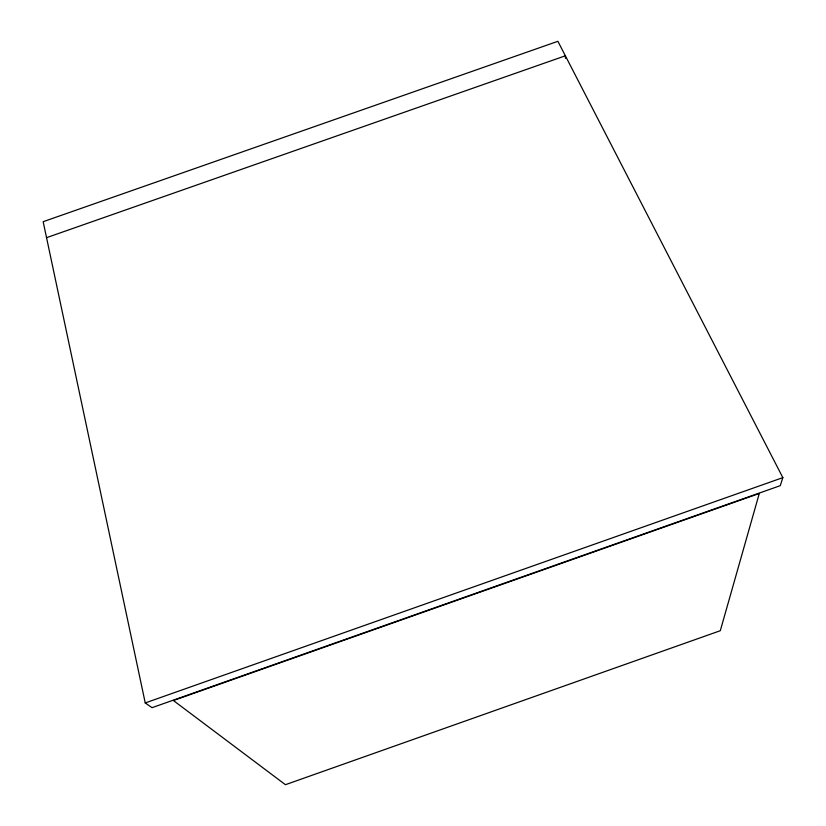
<?xml version="1.0" encoding="UTF-8"?>
<svg xmlns="http://www.w3.org/2000/svg" width="826" height="826" viewBox="0 0 826 826"><rect width="100%" height="100%" fill="white"/><g stroke="black" fill="none" stroke-linecap="round" stroke-linejoin="round"><path stroke-width="1.24" d="M782.841 477.635L780.281 485.657L152.025 707.686L145.242 702.936L43.158 221.698L557.891 41.3L782.841 477.635L145.242 702.936M46.545 237.671L565.366 55.796L565.48 58.367M759.29 493.463L720.303 630.713L285.435 784.7L173.398 700.52L759.29 493.463"/></g></svg>
